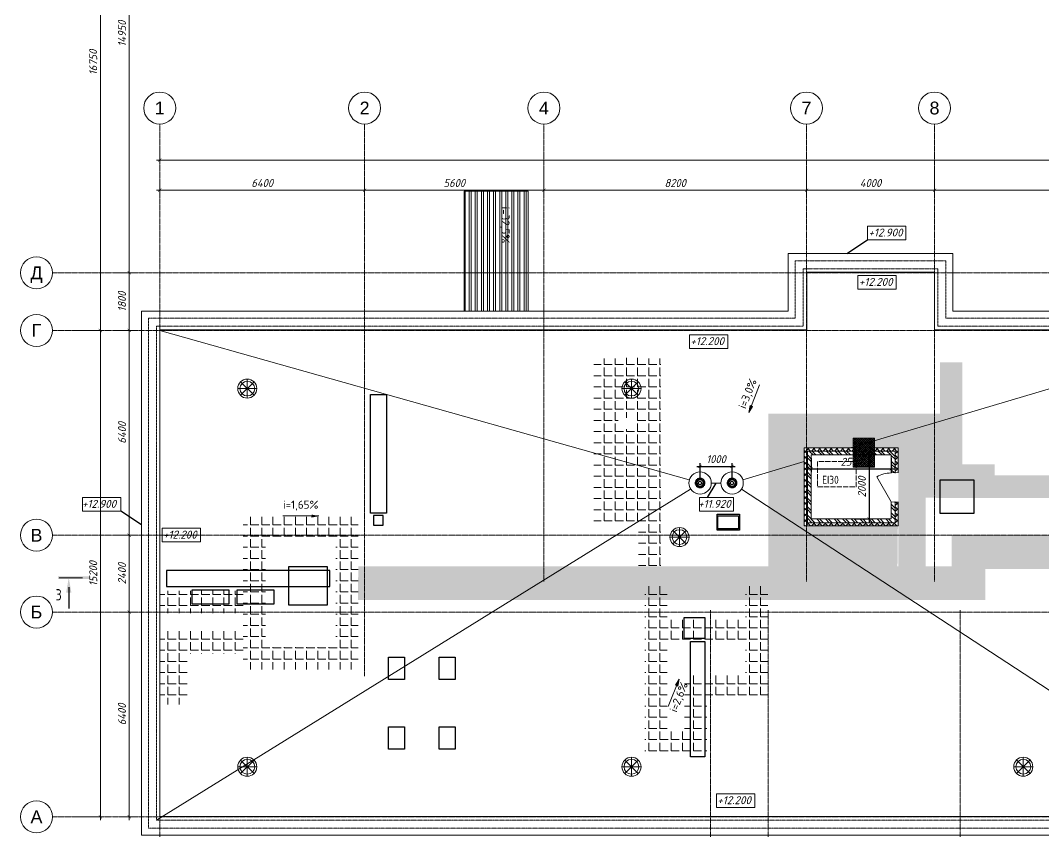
# Model space of a CAD drawing. Header units: millimetres. Extents: x 0 to 168960, y -92093 to 443706.
# Drawn here: x 1201 to 33156, y 393011 to 418358 of the extents above; entities that cross this region are included whole.
import ezdxf
from ezdxf.enums import TextEntityAlignment as Align

# ---------------------------------------------------------------- set-up
doc = ezdxf.new("R2010")
doc.units = ezdxf.units.MM
doc.set_wipeout_variables(frame=1)
for name, pattern in [('334', [5, 4, -1]), ('HIDDEN', [0.375, 0.25, -0.125]), ('осевая', [50.8, 31.75, -6.35, 6.35, -6.35])]:
    doc.linetypes.add(name, pattern=pattern)
for name, color, linetype, lineweight in [('000. САНТЕХНИКА', 7, 'Continuous', 0), ('АР_Козырьки', 7, 'Continuous', 0), ('АР_Кровля', 7, 'Continuous', 0), ('АР_Крыльцо', 250, 'Continuous', 9), ('АР_Оси', 251, 'Continuous', 0), ('АР_Отметки ПД', 7, 'Continuous', 0), ('АР_ПБ двери_окна', 1, 'Continuous', 9), ('АР_Перегородки кирпич', 250, 'Continuous', 0), ('АР_рабочий слой чистовой', 7, 'Continuous', 9), ('АР_Текст', 250, 'Continuous', 5), ('АР_Тонкие', 7, 'Continuous', 0), ('ОБОРУДОВАНИЕ', 250, 'Continuous', 9), ('Разрезы', 7, 'Continuous', 9)]:
    doc.layers.add(name, color=color, linetype=linetype, lineweight=lineweight)
doc.layers.add('АР_ОВ', color=7, linetype='Continuous', plot=False)
doc.styles.add('GOST Common_1', font='GOST_Common.ttf', dxfattribs={"width": 0.8, "height": 350})
doc.styles.add('ISOCPEUR', font='isocpeur.ttf', dxfattribs={"height": 175})
doc.styles.get("Standard").update_dxf_attribs({"font": 'arial.ttf'})
doc.styles.add('ГОСТ 2.304', font='isocpeur.ttf', dxfattribs={"width": 0.7})
doc.styles.add('Основной', font='isocpeui.ttf')
doc.styles.add('Текст_М100', font='GOST_Common Italic.ttf', dxfattribs={"height": 250})
doc.dimstyles.new('Размеры_М100', dxfattribs={"dimtxt": 250, "dimasz": 100, "dimexe": 100, "dimexo": 100, "dimgap": 100, "dimtad": 1, "dimrnd": 5, "dimtxsty": 'Текст_М100', "dimblk": 'ARCHTICK', "dimcen": 250, "dimdle": 100, "dimadec": 0, "dimazin": 2, "dimtfac": 1, "dimtmove": 1, "dimatfit": 3, "dimfxl": 1, "dimarcsym": 0})
pattern_1 = [(0, (-11791157.6, 1890172.75), (0, 349.25), [254, -95.25]), (90, (-11791157.6, 1890172.75), (-349.25, 2e-14), [254, -95.25])]
pattern_2 = [(0, (-11791157.6, 1890672.75), (0, 349.25), [254, -95.25]), (90, (-11791157.6, 1890672.75), (-349.25, 2e-14), [254, -95.25])]

# ---------------------------------------------------------------- blocks, each defined once
blk = doc.blocks.new('_ArchTick')
at = {"color": 8, "linetype": 'ByBlock', "const_width": 0.15}
blk.add_lwpolyline([(-0.5, -0.5), (0.5, 0.5)], dxfattribs=at)
blk = doc.blocks.new('*D721')
at = {"layer": 'Defpoints', "color": 0, "lineweight": 30, "ltscale": 100, "transparency": 16777216}
for p in [(2444, 277095), (3341, 277095), (2444, 261895)]:
    blk.add_point(p, dxfattribs=at)
at = {"layer": 'АР_Оси', "color": 0, "lineweight": -2, "ltscale": 100, "transparency": 16777216}
for p, q in [((2544, 277095), (3441, 277095)), ((3341, 261795), (3341, 277195)), ((2544, 261895), (3441, 261895))]:
    blk.add_line(p, q, dxfattribs=at)
at = {"layer": 'АР_Оси', "color": 0, "lineweight": -2, "ltscale": 100, "transparency": 16777216, "xscale": 100, "yscale": 100, "zscale": 100}
for p, rotation in [((3341, 277095), 90), ((3341, 261895), 270)]:
    blk.add_blockref('_ArchTick', p, dxfattribs=dict(at, rotation=rotation))
at = {"layer": 'АР_Оси', "color": 0, "ltscale": 100, "transparency": 16777216, "insert": (3116, 269495), "char_height": 250, "attachment_point": 5, "rotation": 90, "style": 'Текст_М100'}
blk.add_mtext('15200', dxfattribs=at)
blk = doc.blocks.new('*D722')
at = {"layer": 'Defpoints', "color": 0, "lineweight": 30, "ltscale": 100, "transparency": 16777216}
for p in [(3912, 268295), (4241, 268295), (3912, 261895)]:
    blk.add_point(p, dxfattribs=at)
at = {"layer": 'АР_Оси', "color": 0, "lineweight": -2, "ltscale": 100, "transparency": 16777216}
for p, q in [((4012, 268295), (4341, 268295)), ((4241, 261795), (4241, 268395)), ((4012, 261895), (4341, 261895))]:
    blk.add_line(p, q, dxfattribs=at)
at = {"layer": 'АР_Оси', "color": 0, "lineweight": -2, "ltscale": 100, "transparency": 16777216, "xscale": 100, "yscale": 100, "zscale": 100}
for p, rotation in [((4241, 268295), 90), ((4241, 261895), 270)]:
    blk.add_blockref('_ArchTick', p, dxfattribs=dict(at, rotation=rotation))
at = {"layer": 'АР_Оси', "color": 0, "ltscale": 100, "transparency": 16777216, "insert": (4016, 265095), "char_height": 250, "attachment_point": 5, "rotation": 90, "style": 'Текст_М100'}
blk.add_mtext('6400', dxfattribs=at)
blk = doc.blocks.new('*D723')
at = {"layer": 'Defpoints', "color": 0, "lineweight": 30, "ltscale": 100, "transparency": 16777216}
for p in [(3803, 270695), (4241, 270695), (3912, 268295)]:
    blk.add_point(p, dxfattribs=at)
at = {"layer": 'АР_Оси', "color": 0, "lineweight": -2, "ltscale": 100, "transparency": 16777216}
for p, q in [((3903, 270695), (4341, 270695)), ((4241, 268195), (4241, 270795)), ((4012, 268295), (4341, 268295))]:
    blk.add_line(p, q, dxfattribs=at)
at = {"layer": 'АР_Оси', "color": 0, "lineweight": -2, "ltscale": 100, "transparency": 16777216, "xscale": 100, "yscale": 100, "zscale": 100}
for p, rotation in [((4241, 270695), 90), ((4241, 268295), 270)]:
    blk.add_blockref('_ArchTick', p, dxfattribs=dict(at, rotation=rotation))
at = {"layer": 'АР_Оси', "color": 0, "ltscale": 100, "transparency": 16777216, "insert": (4016, 269495), "char_height": 250, "attachment_point": 5, "rotation": 90, "style": 'Текст_М100'}
blk.add_mtext('2400', dxfattribs=at)
blk = doc.blocks.new('*D724')
at = {"layer": 'Defpoints', "color": 0, "lineweight": 30, "ltscale": 100, "transparency": 16777216}
for p in [(3803, 277095), (4241, 277095), (3803, 270695)]:
    blk.add_point(p, dxfattribs=at)
at = {"layer": 'АР_Оси', "color": 0, "lineweight": -2, "ltscale": 100, "transparency": 16777216}
for p, q in [((3903, 277095), (4341, 277095)), ((4241, 270595), (4241, 277195)), ((3903, 270695), (4341, 270695))]:
    blk.add_line(p, q, dxfattribs=at)
at = {"layer": 'АР_Оси', "color": 0, "lineweight": -2, "ltscale": 100, "transparency": 16777216, "xscale": 100, "yscale": 100, "zscale": 100}
for p, rotation in [((4241, 277095), 90), ((4241, 270695), 270)]:
    blk.add_blockref('_ArchTick', p, dxfattribs=dict(at, rotation=rotation))
at = {"layer": 'АР_Оси', "color": 0, "ltscale": 100, "transparency": 16777216, "insert": (4016, 273895), "char_height": 250, "attachment_point": 5, "rotation": 90, "style": 'Текст_М100'}
blk.add_mtext('6400', dxfattribs=at)
blk = doc.blocks.new('*D725')
at = {"layer": 'Defpoints', "color": 0, "lineweight": 30, "ltscale": 100, "transparency": 16777216}
for p in [(3803, 278895), (4241, 278895), (3803, 277095)]:
    blk.add_point(p, dxfattribs=at)
at = {"layer": 'АР_Оси', "color": 0, "lineweight": -2, "ltscale": 100, "transparency": 16777216}
for p, q in [((4241, 276995), (4241, 278995)), ((3903, 278895), (4341, 278895)), ((3903, 277095), (4341, 277095))]:
    blk.add_line(p, q, dxfattribs=at)
at = {"layer": 'АР_Оси', "color": 0, "lineweight": -2, "ltscale": 100, "transparency": 16777216, "xscale": 100, "yscale": 100, "zscale": 100}
for p, rotation in [((4241, 278895), 90), ((4241, 277095), 270)]:
    blk.add_blockref('_ArchTick', p, dxfattribs=dict(at, rotation=rotation))
at = {"layer": 'АР_Оси', "color": 0, "ltscale": 100, "transparency": 16777216, "insert": (4016, 277995), "char_height": 250, "attachment_point": 5, "rotation": 90, "style": 'Текст_М100'}
blk.add_mtext('1800', dxfattribs=at)
blk = doc.blocks.new('*D729')
at = {"layer": 'Defpoints', "color": 0, "lineweight": 30, "ltscale": 100, "transparency": 16777216}
for p in [(2444, 293845), (3341, 293845), (2444, 277095)]:
    blk.add_point(p, dxfattribs=at)
at = {"layer": 'АР_Оси', "color": 0, "lineweight": -2, "ltscale": 100, "transparency": 16777216}
for p, q in [((2544, 293845), (3441, 293845)), ((3341, 276995), (3341, 293945)), ((2544, 277095), (3441, 277095))]:
    blk.add_line(p, q, dxfattribs=at)
at = {"layer": 'АР_Оси', "color": 0, "lineweight": -2, "ltscale": 100, "transparency": 16777216, "xscale": 100, "yscale": 100, "zscale": 100}
for p, rotation in [((3341, 293845), 90), ((3341, 277095), 270)]:
    blk.add_blockref('_ArchTick', p, dxfattribs=dict(at, rotation=rotation))
at = {"layer": 'АР_Оси', "color": 0, "ltscale": 100, "transparency": 16777216, "insert": (3115, 285470), "char_height": 250, "attachment_point": 5, "rotation": 90, "style": 'Текст_М100'}
blk.add_mtext('16750', dxfattribs=at)
blk = doc.blocks.new('*D731')
at = {"layer": 'Defpoints', "color": 0, "lineweight": 30, "ltscale": 100, "transparency": 16777216}
for p in [(3722, 293845), (3803, 278895), (4241, 278895)]:
    blk.add_point(p, dxfattribs=at)
at = {"layer": 'АР_Оси', "color": 0, "lineweight": -2, "ltscale": 100, "transparency": 16777216}
for p, q in [((3822, 293845), (4341, 293845)), ((4241, 293945), (4241, 278795)), ((3903, 278895), (4341, 278895))]:
    blk.add_line(p, q, dxfattribs=at)
at = {"layer": 'АР_Оси', "color": 0, "lineweight": -2, "ltscale": 100, "transparency": 16777216, "xscale": 100, "yscale": 100, "zscale": 100}
for p, rotation in [((4241, 293845), 90), ((4241, 278895), 270)]:
    blk.add_blockref('_ArchTick', p, dxfattribs=dict(at, rotation=rotation))
at = {"layer": 'АР_Оси', "color": 0, "ltscale": 100, "transparency": 16777216, "insert": (4016, 286370), "char_height": 250, "attachment_point": 5, "rotation": 90, "style": 'Текст_М100'}
blk.add_mtext('14950', dxfattribs=at)
blk = doc.blocks.new('*D742')
at = {"layer": 'Defpoints', "color": 0, "lineweight": 30, "ltscale": 100, "transparency": 16777216}
for p in [(5194, 282900), (73194, 282900), (73194, 282417)]:
    blk.add_point(p, dxfattribs=at)
at = {"layer": 'АР_Оси', "color": 0, "lineweight": -2, "ltscale": 100, "transparency": 16777216}
for p, q in [((5194, 282800), (5194, 282317)), ((73194, 282800), (73194, 282317)), ((5094, 282417), (73294, 282417))]:
    blk.add_line(p, q, dxfattribs=at)
at = {"layer": 'АР_Оси', "color": 0, "lineweight": -2, "ltscale": 100, "transparency": 16777216, "xscale": 100, "yscale": 100, "zscale": 100, "rotation": 180}
blk.add_blockref('_ArchTick', (5194, 282417), dxfattribs=at)
at = {"layer": 'АР_Оси', "color": 0, "lineweight": -2, "ltscale": 100, "transparency": 16777216, "xscale": 100, "yscale": 100, "zscale": 100}
blk.add_blockref('_ArchTick', (73194, 282417), dxfattribs=at)
at = {"layer": 'АР_Оси', "color": 0, "ltscale": 100, "transparency": 16777216, "insert": (39194, 282642), "char_height": 250, "attachment_point": 5, "style": 'Текст_М100'}
blk.add_mtext('68000', dxfattribs=at)
blk = doc.blocks.new('*D743')
at = {"layer": 'Defpoints', "color": 0, "lineweight": 30, "ltscale": 100, "transparency": 16777216}
for p in [(5194, 281907), (11594, 281907), (11594, 281477)]:
    blk.add_point(p, dxfattribs=at)
at = {"layer": 'АР_Оси', "color": 0, "lineweight": -2, "ltscale": 100, "transparency": 16777216}
for p, q in [((5194, 281807), (5194, 281377)), ((11594, 281807), (11594, 281377)), ((5094, 281477), (11694, 281477))]:
    blk.add_line(p, q, dxfattribs=at)
at = {"layer": 'АР_Оси', "color": 0, "lineweight": -2, "ltscale": 100, "transparency": 16777216, "xscale": 100, "yscale": 100, "zscale": 100, "rotation": 180}
blk.add_blockref('_ArchTick', (5194, 281477), dxfattribs=at)
at = {"layer": 'АР_Оси', "color": 0, "lineweight": -2, "ltscale": 100, "transparency": 16777216, "xscale": 100, "yscale": 100, "zscale": 100}
blk.add_blockref('_ArchTick', (11594, 281477), dxfattribs=at)
at = {"layer": 'АР_Оси', "color": 0, "ltscale": 100, "transparency": 16777216, "insert": (8394, 281702), "char_height": 250, "attachment_point": 5, "style": 'Текст_М100'}
blk.add_mtext('6400', dxfattribs=at)
blk = doc.blocks.new('*D744')
at = {"layer": 'Defpoints', "color": 0, "lineweight": 30, "ltscale": 100, "transparency": 16777216}
for p in [(17194, 282285), (11594, 281907), (17194, 281477)]:
    blk.add_point(p, dxfattribs=at)
at = {"layer": 'АР_Оси', "color": 0, "lineweight": -2, "ltscale": 100, "transparency": 16777216}
for p, q in [((17194, 282185), (17194, 281377)), ((11594, 281807), (11594, 281377)), ((11494, 281477), (17294, 281477))]:
    blk.add_line(p, q, dxfattribs=at)
at = {"layer": 'АР_Оси', "color": 0, "lineweight": -2, "ltscale": 100, "transparency": 16777216, "xscale": 100, "yscale": 100, "zscale": 100, "rotation": 180}
blk.add_blockref('_ArchTick', (11594, 281477), dxfattribs=at)
at = {"layer": 'АР_Оси', "color": 0, "lineweight": -2, "ltscale": 100, "transparency": 16777216, "xscale": 100, "yscale": 100, "zscale": 100}
blk.add_blockref('_ArchTick', (17194, 281477), dxfattribs=at)
at = {"layer": 'АР_Оси', "color": 0, "ltscale": 100, "transparency": 16777216, "insert": (14394, 281702), "char_height": 250, "attachment_point": 5, "style": 'Текст_М100'}
blk.add_mtext('5600', dxfattribs=at)
blk = doc.blocks.new('*D745')
at = {"layer": 'Defpoints', "color": 0, "lineweight": 30, "ltscale": 100, "transparency": 16777216}
for p in [(17194, 282285), (25394, 282285), (25394, 281477)]:
    blk.add_point(p, dxfattribs=at)
at = {"layer": 'АР_Оси', "color": 0, "lineweight": -2, "ltscale": 100, "transparency": 16777216}
for p, q in [((17194, 282185), (17194, 281377)), ((25394, 282185), (25394, 281377)), ((17094, 281477), (25494, 281477))]:
    blk.add_line(p, q, dxfattribs=at)
at = {"layer": 'АР_Оси', "color": 0, "lineweight": -2, "ltscale": 100, "transparency": 16777216, "xscale": 100, "yscale": 100, "zscale": 100, "rotation": 180}
blk.add_blockref('_ArchTick', (17194, 281477), dxfattribs=at)
at = {"layer": 'АР_Оси', "color": 0, "lineweight": -2, "ltscale": 100, "transparency": 16777216, "xscale": 100, "yscale": 100, "zscale": 100}
blk.add_blockref('_ArchTick', (25394, 281477), dxfattribs=at)
at = {"layer": 'АР_Оси', "color": 0, "ltscale": 100, "transparency": 16777216, "insert": (21294, 281702), "char_height": 250, "attachment_point": 5, "style": 'Текст_М100'}
blk.add_mtext('8200', dxfattribs=at)
blk = doc.blocks.new('*D746')
at = {"layer": 'Defpoints', "color": 0, "lineweight": 30, "ltscale": 100, "transparency": 16777216}
for p in [(25394, 282285), (29394, 282285), (29394, 281477)]:
    blk.add_point(p, dxfattribs=at)
at = {"layer": 'АР_Оси', "color": 0, "lineweight": -2, "ltscale": 100, "transparency": 16777216}
for p, q in [((25394, 282185), (25394, 281377)), ((29394, 282185), (29394, 281377)), ((25294, 281477), (29494, 281477))]:
    blk.add_line(p, q, dxfattribs=at)
at = {"layer": 'АР_Оси', "color": 0, "lineweight": -2, "ltscale": 100, "transparency": 16777216, "xscale": 100, "yscale": 100, "zscale": 100, "rotation": 180}
blk.add_blockref('_ArchTick', (25394, 281477), dxfattribs=at)
at = {"layer": 'АР_Оси', "color": 0, "lineweight": -2, "ltscale": 100, "transparency": 16777216, "xscale": 100, "yscale": 100, "zscale": 100}
blk.add_blockref('_ArchTick', (29394, 281477), dxfattribs=at)
at = {"layer": 'АР_Оси', "color": 0, "ltscale": 100, "transparency": 16777216, "insert": (27394, 281702), "char_height": 250, "attachment_point": 5, "style": 'Текст_М100'}
blk.add_mtext('4000', dxfattribs=at)
blk = doc.blocks.new('*D747')
at = {"layer": 'Defpoints', "color": 0, "lineweight": 30, "ltscale": 100, "transparency": 16777216}
for p in [(29394, 282285), (39194, 282096), (39194, 281477)]:
    blk.add_point(p, dxfattribs=at)
at = {"layer": 'АР_Оси', "color": 0, "lineweight": -2, "ltscale": 100, "transparency": 16777216}
for p, q in [((29394, 282185), (29394, 281377)), ((39194, 281996), (39194, 281377)), ((29294, 281477), (39294, 281477))]:
    blk.add_line(p, q, dxfattribs=at)
at = {"layer": 'АР_Оси', "color": 0, "lineweight": -2, "ltscale": 100, "transparency": 16777216, "xscale": 100, "yscale": 100, "zscale": 100, "rotation": 180}
blk.add_blockref('_ArchTick', (29394, 281477), dxfattribs=at)
at = {"layer": 'АР_Оси', "color": 0, "lineweight": -2, "ltscale": 100, "transparency": 16777216, "xscale": 100, "yscale": 100, "zscale": 100}
blk.add_blockref('_ArchTick', (39194, 281477), dxfattribs=at)
at = {"layer": 'АР_Оси', "color": 0, "ltscale": 100, "transparency": 16777216, "insert": (34294, 281702), "char_height": 250, "attachment_point": 5, "style": 'Текст_М100'}
blk.add_mtext('9800', dxfattribs=at)
blk = doc.blocks.new('M_Сток крыши - Сетчатый фильтр 380 мм - Слив 200 мм 2-3193379-Кровля')
at = {"layer": 'ОБОРУДОВАНИЕ', "flags": 128}
for points in [[(-152, 9), (-132, 9), (-112, 9)], [(-108, 31), (-127, 37), (-146, 44)], [(-142, 56), (-123, 49), (-104, 43)], [(-93, 63), (-109, 74), (-126, 86)], [(-118, 96), (-102, 85), (-86, 73)], [(-70, 88), (-82, 104), (-93, 120)], [(-83, 128), (-71, 112), (-59, 95)], [(-40, 105), (-46, 124), (-52, 143)], [(-40, 147), (-34, 128), (-28, 109)], [(-6, 112), (-6, 132), (-6, 152)], [(6, 152), (6, 132), (6, 112)], [(28, 109), (34, 128), (40, 147)], [(52, 143), (46, 124), (40, 105)], [(59, 95), (71, 112), (83, 128)], [(93, 120), (82, 104), (70, 88)], [(86, 73), (102, 85), (118, 96)], [(126, 86), (109, 74), (93, 63)], [(104, 43), (123, 49), (142, 56)], [(146, 44), (127, 37), (108, 31)], [(112, 9), (132, 9), (152, 9)], [(-112, -4), (-132, -4), (-152, -4)], [(-147, -38), (-128, -32), (-109, -26)], [(-106, -38), (-125, -44), (-144, -51)], [(-128, -82), (-112, -71), (-96, -59)], [(-88, -69), (-105, -81), (-121, -93)], [(-96, -118), (-84, -102), (-72, -86)], [(-62, -94), (-74, -110), (-86, -126)], [(-54, -143), (-48, -124), (-42, -104)], [(-29, -108), (-36, -128), (-42, -147)], [(-6, -152), (-6, -132), (-6, -112)], [(6, -112), (6, -132), (6, -152)], [(42, -147), (36, -128), (29, -108)], [(42, -104), (48, -124), (54, -143)], [(86, -126), (74, -110), (62, -94)], [(72, -86), (84, -102), (96, -118)], [(121, -93), (105, -81), (88, -69)], [(96, -59), (112, -71), (128, -82)], [(144, -51), (125, -44), (106, -38)], [(109, -26), (128, -32), (147, -38)], [(152, -4), (132, -4), (112, -4)]]:
    blk.add_lwpolyline(points, dxfattribs=at)
at = {"layer": 'ОБОРУДОВАНИЕ'}
for radius, start, end in [(350, 360, 180), (152, 163.3962, 176.5684), (152, 145.5443, 158.6195), (152, 127.775, 140.7677), (112, 175.3454, 180), (112, 157.4148, 163.893), (102, 360, 180), (112, 139.6161, 146.0938), (152, 110.0657, 122.9987), (112, 121.9295, 128.4067), (152, 92.388, 105.2896), (112, 104.3243, 110.801), (112, 86.7618, 93.2382), (152, 74.7104, 87.612), (112, 69.199, 75.6757), (152, 57.0013, 69.9343), (112, 51.5933, 58.0705), (112, 33.9062, 40.3839), (152, 39.2323, 52.225), (112, 16.107, 22.5852), (112, 360, 4.6546), (152, 21.3805, 34.4557), (152, 3.4316, 16.6038), (350, 180, 360), (152, 181.3452, 194.6195), (152, 199.3962, 212.7677), (152, 217.5443, 230.9987), (112, 180, 181.8238), (112, 193.4148, 199.893), (102, 180, 360), (112, 211.6161, 218.0938), (152, 235.775, 249.2896), (112, 229.9295, 236.4067), (112, 248.3243, 254.801), (152, 254.0657, 267.612), (112, 266.7618, 273.2382), (152, 272.388, 285.9343), (112, 285.199, 291.6757), (152, 290.7104, 304.225), (112, 303.5933, 310.0705), (112, 321.9062, 328.3839), (152, 309.0013, 322.4557), (112, 340.107, 346.5852), (112, 358.1762, 360), (152, 327.2323, 340.6038), (152, 345.3805, 358.6548)]:
    blk.add_arc((0, 0), radius, start, end, dxfattribs=at)
blk = doc.blocks.new('A$C31f0e354')
at = {"layer": 'АР_Тонкие'}
for points in [[(510, 510), (87, 87)], [(510, 87), (87, 510)], [(298, 0), (298, 597)], [(597, 298), (0, 298)]]:
    blk.add_lwpolyline(points, dxfattribs=at)
for radius in [298, 231]:
    blk.add_circle((298, 298), radius, dxfattribs=at)
blk = doc.blocks.new('*D757')
at = {"layer": 'Defpoints', "color": 0, "transparency": 16777216}
for p in [(23428, 404423), (22428, 403903), (23428, 403903)]:
    blk.add_point(p, dxfattribs=at)
at = {"layer": 'АР_Крыльцо', "color": 0, "lineweight": -2, "transparency": 16777216}
for p, q in [((22328, 404423), (23528, 404423)), ((22428, 404003), (22428, 404523)), ((23428, 404003), (23428, 404523))]:
    blk.add_line(p, q, dxfattribs=at)
at = {"layer": 'АР_Крыльцо', "color": 0, "lineweight": -2, "transparency": 16777216, "xscale": 100, "yscale": 100, "zscale": 100, "rotation": 180}
blk.add_blockref('_ArchTick', (22428, 404423), dxfattribs=at)
at = {"layer": 'АР_Крыльцо', "color": 0, "lineweight": -2, "transparency": 16777216, "xscale": 100, "yscale": 100, "zscale": 100}
blk.add_blockref('_ArchTick', (23428, 404423), dxfattribs=at)
at = {"layer": 'АР_Крыльцо', "color": 0, "transparency": 16777216, "insert": (22928, 404648), "char_height": 250, "attachment_point": 5, "style": 'Текст_М100'}
blk.add_mtext('1000', dxfattribs=at)
blk = doc.blocks.new('*D760')
at = {"layer": 'Defpoints', "color": 0, "transparency": 16777216}
for p in [(25899, 404780), (28399, 404780), (25899, 404341)]:
    blk.add_point(p, dxfattribs=at)
at = {"layer": 'АР_Кровля', "color": 0, "lineweight": -2, "transparency": 16777216}
for p, q in [((25899, 404680), (25899, 404241)), ((28399, 404680), (28399, 404241)), ((28499, 404341), (25799, 404341))]:
    blk.add_line(p, q, dxfattribs=at)
at = {"layer": 'АР_Кровля', "color": 0, "lineweight": -2, "transparency": 16777216, "xscale": 100, "yscale": 100, "zscale": 100, "rotation": 180}
blk.add_blockref('_ArchTick', (25899, 404341), dxfattribs=at)
at = {"layer": 'АР_Кровля', "color": 0, "lineweight": -2, "transparency": 16777216, "xscale": 100, "yscale": 100, "zscale": 100}
blk.add_blockref('_ArchTick', (28399, 404341), dxfattribs=at)
at = {"layer": 'АР_Кровля', "color": 0, "transparency": 16777216, "insert": (27149, 404566), "char_height": 250, "attachment_point": 5, "style": 'Текст_М100'}
blk.add_mtext('2500', dxfattribs=at)
blk = doc.blocks.new('*D761')
at = {"layer": 'Defpoints', "color": 0, "transparency": 16777216}
for p in [(27168, 404780, 0), (27189, 402780), (27707, 402780)]:
    blk.add_point(p, dxfattribs=at)
at = {"layer": 'АР_Кровля', "color": 0, "lineweight": -2, "transparency": 16777216}
for p, q in [((27707, 404880), (27707, 402680)), ((27268, 404780), (27807, 404780)), ((27289, 402780), (27807, 402780))]:
    blk.add_line(p, q, dxfattribs=at)
at = {"layer": 'АР_Кровля', "color": 0, "lineweight": -2, "transparency": 16777216, "xscale": 100, "yscale": 100, "zscale": 100}
for p, rotation in [((27707, 404780), 90), ((27707, 402780), 270)]:
    blk.add_blockref('_ArchTick', p, dxfattribs=dict(at, rotation=rotation))
at = {"layer": 'АР_Кровля', "color": 0, "transparency": 16777216, "insert": (27482, 403780), "char_height": 250, "attachment_point": 5, "rotation": 90, "style": 'Текст_М100'}
blk.add_mtext('2000', dxfattribs=at)
blk = doc.blocks.new('*U694')
at = {"layer": '000. САНТЕХНИКА', "linetype": 'ByBlock'}
for p, q in [((0, 0), (0, -220)), ((900, 0), (900, -220))]:
    blk.add_line(p, q, dxfattribs=at)
at = {"color": 7, "linetype": 'ByBlock', "true_color": 0xffffff}
blk.add_wipeout([(900, -225), (0, -225), (0, 5), (900, 5)], dxfattribs=at).dxf.layer = '000. САНТЕХНИКА'
at = {"layer": '000. САНТЕХНИКА', "color": 7, "lineweight": 9}
blk.add_lwpolyline([(0, 0), (779, 450, -0.129915), (900, 6, -1.462159)], format="xyb", dxfattribs=at)
blk = doc.blocks.new('Разрез - Имя вида спереди_3_5 мм-3004425-План подвала и техподполья__')
at = {"layer": 'Разрезы'}
for points in [[(9.8, 0.4), (9.8, -0.39), (-0.33, -0.39), (-0.33, 0.4)], [(2.18, -4.67), (3, 0), (3.82, -4.67)]]:
    blk.add_hatch(color=256, dxfattribs=at).paths.add_polyline_path(points)
at = {"layer": 'Разрезы', "lineweight": 30}
blk.add_line((3, -3), (3, -9.66), dxfattribs=at)
blk = doc.blocks.new('34535')
at = {"lineweight": 20}
blk.add_line((89360, -54088), (90087, -54088), dxfattribs=at)
at = {"lineweight": 50, "xscale": 99.99999999999993, "yscale": 99.99999999999993, "zscale": 99.99999999999993}
blk.add_blockref('Разрез - Имя вида спереди_3_5 мм-3004425-План подвала и техподполья__', (89360, -54088), dxfattribs=at)
at = {"insert": (89251, -54445), "char_height": 350, "width": 237.3, "attachment_point": 1, "style": 'GOST Common_1'}
blk.add_mtext('\\fGOST Common|b0|i0|c204|p34|;\\W.8;3', dxfattribs=at)
blk = doc.blocks.new('оси')
at = {"layer": 'АР_Оси', "linetype": 'осевая', "ltscale": 0.3}
for p, q in [((5193.707, 248823.962), (5193.707, 283545.155)), ((11593.707, 266295.155), (11593.707, 283545.155)), ((17193.707, 269245.155), (17193.707, 283545.155)), ((25393.707, 269245.155), (25393.707, 283545.155)), ((29393.707, 269245.155), (29393.707, 283545.155)), ((1843.707, 278895.155), (74501.816, 278895.155)), ((1843.707, 277095.155), (74501.816, 277095.155)), ((1843.707, 270695.155), (74501.816, 270695.155)), ((1843.707, 268295.155), (74501.816, 268295.155)), ((22393.707, 248823.962), (22393.707, 268352.293)), ((24193.707, 248823.962), (24193.707, 268352.293)), ((30193.707, 248823.962), (30193.707, 268352.293)), ((1843.707, 261895.155), (74501.816, 261895.155))]:
    blk.add_line(p, q, dxfattribs=at)
at = {"layer": 'АР_Оси', "ltscale": 100}
for centre in [(5193.707, 284045.155), (11593.707, 284045.155), (17193.707, 284045.155), (25393.707, 284045.155), (29393.707, 284045.155), (1343.707, 278895.155), (1343.707, 277095.155), (1343.707, 270695.155), (1343.707, 268295.155), (1343.707, 261895.155)]:
    blk.add_circle(centre, 500, dxfattribs=at)
for s, p in [('1', (5193.707, 284045.155)), ('2', (11593.707, 284045.155)), ('4', (17193.707, 284045.155)), ('7', (25393.707, 284045.155)), ('8', (29393.707, 284045.155)), ('Д', (1343.707, 278895.155)), ('Г', (1343.707, 277095.155)), ('В', (1343.707, 270695.155)), ('Б', (1343.707, 268295.155)), ('А', (1343.707, 261895.155))]:
    blk.add_text(s, height=400, dxfattribs=at).set_placement(p, align=Align.MIDDLE_CENTER)
for base, p1, p2, picture, middle in [((3341.374, 293845.155), (2443.707, 277095.155), (2443.707, 293845.155), '*D729', (3114.765, 285470.155)), ((4241.379, 278895.155), (3721.672, 293845.155), (3803.333, 278895.155), '*D731', (4016.379, 286370.155)), ((4241.379, 278895.155), (3803.333, 277095.155), (3803.333, 278895.155), '*D725', (4016.379, 277995.155)), ((3341.374, 277095.155), (2443.707, 261895.155), (2443.707, 277095.155), '*D721', (3116.374, 269495.155)), ((4241.379, 277095.155), (3803.333, 270695.155), (3803.333, 277095.155), '*D724', (4016.379, 273895.155)), ((4241.379, 270695.155), (3912.029, 268295.155), (3803.333, 270695.155), '*D723', (4016.379, 269495.155)), ((4241.379, 268295.155), (3912.029, 261895.155), (3912.029, 268295.155), '*D722', (4016.379, 265095.155))]:
    dim = blk.add_linear_dim(base=base, p1=p1, p2=p2, angle=90, dimstyle='Размеры_М100', dxfattribs=at)
    dim.commit()
    dim.dimension.update_dxf_attribs({"geometry": picture, "text_midpoint": middle})
for base, p1, p2, picture, middle in [((73193.707, 282417.001), (5193.707, 282900.292), (73193.707, 282900.292), '*D742', (39193.707, 282642.001)), ((17193.707, 281477.432), (11593.707, 281907.288), (17193.707, 282284.866), '*D744', (14393.707, 281702.432)), ((25393.707, 281477.432), (17193.707, 282284.866), (25393.707, 282284.866), '*D745', (21293.707, 281702.432)), ((29393.707, 281477.432), (25393.707, 282284.866), (29393.707, 282284.866), '*D746', (27393.707, 281702.432)), ((39193.707, 281477.432), (29393.707, 282284.866), (39193.707, 282096.499), '*D747', (34293.707, 281702.432)), ((11593.707, 281477.432), (5193.707, 281907.288), (11593.707, 281907.288), '*D743', (8393.707, 281702.432))]:
    dim = blk.add_linear_dim(base=base, p1=p1, p2=p2, dimstyle='Размеры_М100', dxfattribs=at)
    dim.commit()
    dim.dimension.update_dxf_attribs({"geometry": picture, "text_midpoint": middle})

msp = doc.modelspace()

# ---------------------------------------------------------------- hatches: boundary and pattern name
at = {"layer": 'АР_Козырьки'}
h = msp.add_hatch(dxfattribs=at)
h.set_pattern_fill('ANSI32', color=256, scale=20, angle=45)
h.set_pattern_definition([(90, (357.17, 131576), (-190.5, 0), []), (90, (420.67, 131639.5), (-190.5, 0), [])])
h.paths.add_polyline_path([(17063.449, 413021.154), (15063.449, 413021.154), (15063.449, 410471.154), (17063.449, 410471.154)])
h.paths.add_polyline_path([(17063.449, 410471.154), (15063.449, 410471.154), (15063.449, 409269.522), (17063.449, 409269.522)])
at = {"layer": 'АР_Кровля'}
h = msp.add_hatch(dxfattribs=at)
h.set_pattern_fill('ANGLE', color=256, scale=50)
h.set_pattern_definition(pattern_1)
h.paths.add_polyline_path([(21200.859, 407793.488), (19110.859, 407793.488), (19110.859, 402687.025), (21200.859, 402687.025)])
h.paths.add_polyline_path([(20380.859, 403507.025), (19930.859, 403507.025), (19930.859, 403518.018), (20380.859, 403518.018)], flags=16)
h.paths.add_polyline_path([(19869.098, 405581.738), (20449.098, 405581.738), (20449.098, 405941.738), (19869.098, 405941.738)], flags=16)
h = msp.add_hatch(dxfattribs=at)
h.set_pattern_fill('ANGLE', color=256, scale=50)
h.set_pattern_definition(pattern_1)
h.paths.add_polyline_path([(20500.859, 403387.025), (19810.859, 403387.025), (19810.859, 407813.488), (20500.859, 407813.488)])
h.paths.add_polyline_path([(20380.859, 403507.025), (19930.859, 403507.025), (19930.859, 403518.018), (20380.859, 403518.018)], flags=16)
h.paths.add_polyline_path([(19869.098, 405581.738), (20449.098, 405581.738), (20449.098, 405941.738), (19869.098, 405941.738)], flags=16)
h = msp.add_hatch(dxfattribs=at)
h.set_pattern_fill('ANGLE', color=256, scale=50)
h.set_pattern_definition(pattern_1)
h.paths.add_polyline_path([(50488.449, 401752.505), (48707.668, 401752.505), (35666.104, 401752.505), (35666.104, 402266.015), (35666.104, 404139.469), (31634.658, 404139.469), (31634.658, 404486.3), (30618.647, 404486.3), (30618.647, 407671.063), (29918.647, 407671.063), (29918.647, 406066.284), (24558.892, 406066.284), (24559.952, 401297.917), (28594.157, 401297.906), (28606.259, 402560.067), (25691.524, 402560.067), (25665.64, 405000.067), (28612.001, 405000.067), (28625.782, 401297.906), (29472.067, 401301.352), (29473.495, 403440.106), (30934.658, 403439.469), (31496.104, 403439.469), (34966.104, 403439.469), (34966.104, 402266.015), (30292.002, 402266.015), (30292.002, 401299.629), (29278.806, 401299.629), (28228.806, 401299.629), (11749.108, 401299.629), (11748.797, 400249.629), (31342.002, 400249.629), (31342.002, 401216.015), (34616.104, 401216.015), (34616.104, 400702.505), (48707.668, 400702.505), (48707.668, 400049.629), (66400.973, 400049.629), (66400.973, 401099.629), (53482.659, 401099.629), (53482.659, 401585.143), (51042.659, 401585.143), (51042.659, 401099.629), (50488.449, 401099.629)])
at = {"layer": 'АР_Кровля', "lineweight": 0, "transparency": 33554559}
h = msp.add_hatch(dxfattribs=at)
h.set_pattern_fill('ANSI37', color=8, scale=15)
h.set_pattern_definition([(45, (-3995597.57, 829435.436), (-33.67596045, 33.67596045), []), (135, (-3995597.57, 829435.436), (-33.67596045, -33.67596045), [])])
h.paths.add_polyline_path([(27208.388, 405302.74), (27878.388, 405302.74), (27878.388, 404402.74), (27208.388, 404402.74)])
at = {"layer": 'АР_Кровля'}
h = msp.add_hatch(dxfattribs=at)
h.set_pattern_fill('ANGLE', color=256, scale=50)
h.set_pattern_definition([(0, (357.17, 131576), (0, 349.25), [254, -95.25]), (90, (357.17, 131576), (-349.25, 2e-14), [254, -95.25])])
h.paths.add_polyline_path([(11749.576, 402879.475), (8157.576, 402879.475), (8156.152, 398076.987), (11748.152, 398076.987)])
edge = h.paths.add_edge_path(flags=16)
edge.add_arc((10913.511, 399178.989), 140.161, 0, 15.6232783, ccw=False)
edge.add_arc((10913.511, 399178.989), 140.161, -15.6569571, 0, ccw=False)
edge.add_line((11048.471, 399141.162), (11048.364, 398776.987))
edge.add_line((11048.364, 398776.987), (8856.364, 398776.987))
edge.add_line((8856.364, 398776.987), (8857.364, 402179.475))
edge.add_line((8857.364, 402179.475), (11049.364, 402179.475))
edge.add_line((11049.364, 402179.475), (11048.494, 399216.736))
h.paths.add_polyline_path([(10988.511, 399253.989), (10988.511, 399103.989), (10838.511, 399103.989), (10838.511, 399253.989)], flags=0)
h = msp.add_hatch(dxfattribs=at)
h.set_pattern_fill('ANGLE', color=256, scale=50)
h.set_pattern_definition(pattern_1)
h.paths.add_polyline_path([(21200.859, 402687.025), (20500.859, 402687.025), (20500.859, 401299.629), (21200.859, 401299.629)])
h = msp.add_hatch(dxfattribs=at)
h.set_pattern_fill('ANGLE', color=256, scale=50)
h.set_pattern_definition(pattern_2)
h.paths.add_polyline_path([(22644.14, 397275.128), (24545.804, 397275.128), (24545.804, 400749.629), (23845.804, 400749.629), (23845.804, 399635.128), (21400.859, 399635.128), (21400.859, 400749.629), (20700.859, 400749.629), (20700.859, 395445.092), (22644.14, 395445.092)])
h.paths.add_polyline_path([(21400.859, 396145.092), (21400.859, 398935.128), (23845.804, 398935.128), (23845.804, 397975.128), (21944.14, 397975.128), (21944.14, 396145.092)], flags=16)
h = msp.add_hatch(dxfattribs=at)
h.set_pattern_fill('ANGLE', color=256, scale=50)
h.set_pattern_definition(pattern_2)
h.paths.add_polyline_path([(8156.732, 400530.437), (5558.449, 400531.374), (5558.449, 399831.398), (8156.524, 399831.398)])
h = msp.add_hatch(dxfattribs=at)
h.set_pattern_fill('ANGLE', color=256, scale=50)
h.set_pattern_definition(pattern_2)
h.paths.add_polyline_path([(8156.36, 399276.987), (5550.878, 399276.987), (5550.878, 396976.987), (6444.263, 396976.987), (6444.263, 398576.987), (8156.152, 398576.987)])
at = {"layer": 'АР_рабочий слой чистовой', "true_color": 0x000000}
h = msp.add_hatch(color=18, dxfattribs=at)
h.dxf.hatch_style = 1
h.paths.add_polyline_path([(23949.479, 406110.697), (23993.042, 406327.43), (24029.839, 406312.799)])
h.paths.add_polyline_path([(24029.839, 406312.799), (24066.635, 406298.168), (23949.479, 406110.697)])
h = msp.add_hatch(color=18, dxfattribs=at)
h.dxf.hatch_style = 1
h.paths.add_polyline_path([(10515.617, 402876.016), (10298.124, 402915.615), (10298.124, 402876.016)])
h.paths.add_polyline_path([(10298.124, 402876.016), (10298.124, 402836.418), (10515.617, 402876.016)])
h = msp.add_hatch(color=18, dxfattribs=at)
h.dxf.hatch_style = 1
h.paths.add_polyline_path([(10515.617, 402876.016), (10298.124, 402915.615), (10298.124, 402876.016)])
h.paths.add_polyline_path([(10298.124, 402876.016), (10298.124, 402836.418), (10515.617, 402876.016)])
h = msp.add_hatch(color=18, dxfattribs=at)
h.dxf.hatch_style = 1
h.paths.add_polyline_path([(21775.427, 397775.48), (21731.864, 397558.747), (21695.067, 397573.378)])
h.paths.add_polyline_path([(21695.067, 397573.378), (21658.271, 397588.009), (21775.427, 397775.48)])

# ---------------------------------------------------------------- linework, layer by layer
for centre in [(22427.992, 403903.13), (23427.992, 403903.13)]:
    msp.add_circle(centre, 55)
at = {"layer": 'АР_Козырьки', "color": 18, "true_color": 0x000000}
msp.add_lwpolyline([(15063.449, 409269.522), (15063.449, 413021.154), (17063.449, 413021.154), (17063.449, 409269.522)], dxfattribs=at)
at = {"layer": 'АР_Кровля'}
for points in [[(4978.449, 409269.522), (25180.924, 409269.522), (25180.924, 411071.011), (30327.866, 411071.011), (30327.866, 409269.522), (48777.447, 409269.522), (48777.447, 411111.605), (53929.686, 411111.605), (53929.686, 409269.523), (74183.474, 409269.803), (74183.474, 392901.163), (4978.449, 392901.163)], [(5558.449, 408689.522), (25760.924, 408689.522), (25760.924, 410491.011), (29747.866, 410491.011), (29747.866, 408689.522), (49357.447, 408689.522), (49357.447, 410531.605), (53349.686, 410531.605), (53349.686, 408689.515), (73603.474, 408689.795), (73603.474, 393481.163), (5558.449, 393481.163)]]:
    msp.add_lwpolyline(points, close=True, dxfattribs=at)
at = {"layer": 'АР_Кровля', "linetype": 'HIDDEN', "lineweight": 0}
for points in [[(5198.449, 409049.522), (25400.924, 409049.522), (25400.924, 410851.011), (30107.866, 410851.011), (30107.866, 409049.522), (48997.447, 409049.522), (48997.447, 410891.605), (53709.686, 410891.605), (53709.686, 409049.52), (73963.474, 409049.8), (73963.474, 393121.163), (5198.449, 393121.163)], [(5448.449, 408799.522), (25650.924, 408799.522), (25650.924, 410601.011), (29857.866, 410601.011), (29857.866, 408799.522), (49247.447, 408799.522), (49247.447, 410641.605), (53459.686, 410641.605), (53459.686, 408799.516), (73713.474, 408799.797), (73713.474, 393371.163), (5448.449, 393371.163)]]:
    msp.add_lwpolyline(points, close=True, dxfattribs=at)
at = {"layer": 'АР_Кровля'}
for points in [[(22091.187, 403998.325), (5558.449, 408671.154)], [(27123.007, 405000.067), (39550.878, 408689.522)], [(23763.519, 404002.738), (25678.892, 404571.353)], [(22134.193, 403712.914), (5448.449, 393371.163)], [(23077.992, 403903.13), (22777.992, 403903.13)], [(23717.764, 403706.833), (39550.878, 393371.163)]]:
    msp.add_lwpolyline(points, dxfattribs=at)
at = {"layer": 'АР_Кровля', "elevation": 0}
msp.add_lwpolyline([(27878.388, 404402.74), (27878.388, 405302.74), (27208.388, 405302.74), (27208.388, 404402.74), (27878.388, 404402.74)], dxfattribs=at)
at = {"layer": 'АР_Кровля', "lineweight": 18}
for points in [[(28618.892, 404217.435), (28618.892, 405000.067), (25678.892, 405000.067), (25678.892, 402560.067), (28618.892, 402560.067), (28618.892, 403317.435)], [(28518.892, 404217.435), (28518.892, 404900.067), (25778.892, 404900.067), (25778.892, 402660.067), (28518.892, 402660.067), (28518.892, 403317.435)], [(28398.892, 404217.435), (28398.892, 404780.067), (25898.892, 404780.067), (25898.892, 402780.067), (28398.892, 402780.067), (28398.892, 403317.435)]]:
    msp.add_lwpolyline(points, dxfattribs=at)
at = {"layer": 'АР_ОВ', "color": 4, "lineweight": 30}
for points in [[(12130.882, 406664.154), (12630.882, 406664.154), (12630.882, 402964.154), (12130.882, 402964.154)], [(29925.862, 403999.154), (30975.862, 403999.154), (30975.862, 402949.154), (29925.862, 402949.154)], [(12231.295, 402589.154), (12531.295, 402589.154), (12531.295, 402889.154), (12231.295, 402889.154)], [(22960.878, 402928.859), (23660.878, 402928.859), (23660.878, 402428.859), (22960.878, 402428.859)], [(22983.449, 402876.287), (23632.309, 402876.287), (23632.309, 402476.287), (22983.449, 402476.287)], [(5759.664, 400669.163), (10860.878, 400669.163), (10860.878, 401169.163), (5759.664, 401169.163)], [(9580.535, 401289.154), (10780.535, 401289.154), (10780.535, 400089.154), (9580.535, 400089.154)], [(6560.844, 400569.197), (7710.844, 400569.197), (7710.844, 400119.197), (6560.844, 400119.197)], [(7965.86, 400569.197), (9115.86, 400569.197), (9115.86, 400119.197), (7965.86, 400119.197)], [(21930.878, 399699.154), (22580.878, 399699.154), (22580.878, 399049.154), (21930.878, 399049.154)], [(22130.878, 398949.154), (22580.878, 398949.154), (22580.878, 395349.154), (22130.878, 395349.154)], [(12700.878, 398464.154), (13200.878, 398464.154), (13200.878, 397764.154), (12700.878, 397764.154)], [(14280.878, 398464.154), (14780.878, 398464.154), (14780.878, 397764.154), (14280.878, 397764.154)], [(12700.878, 396284.154), (13200.878, 396284.154), (13200.878, 395584.154), (12700.878, 395584.154)], [(14280.878, 396284.154), (14780.878, 396284.154), (14780.878, 395584.154), (14280.878, 395584.154)]]:
    msp.add_lwpolyline(points, close=True, dxfattribs=at)
at = {"layer": 'АР_Отметки ПД', "ltscale": 0.1}
for points in [[(27658.172, 411505.553), (28855.287, 411505.553), (28855.287, 411933.321), (27658.172, 411933.321)], [(27358.631, 409962.351), (28555.746, 409962.351), (28555.746, 410390.12), (27358.631, 410390.12)], [(22095.267, 408110.508), (23292.382, 408110.508), (23292.382, 408538.277), (22095.267, 408538.277)], [(4331.601, 403026.165), (3134.486, 403026.165), (3134.486, 403453.933), (4331.601, 403453.933)], [(22411.694, 403026.165), (23467.34, 403026.165), (23467.34, 403453.933), (22411.694, 403453.933)], [(5625.297, 402064.222), (6822.412, 402064.222), (6822.412, 402491.99), (5625.297, 402491.99)], [(22936.675, 393765.096), (24133.79, 393765.096), (24133.79, 394192.865), (22936.675, 394192.865)]]:
    msp.add_lwpolyline(points, close=True, dxfattribs=at)
at = {"layer": 'АР_Отметки ПД', "linetype": 'Continuous', "lineweight": 25, "ltscale": 0.4}
for points in [[(27011.324, 411071.011), (27658.172, 411505.553)], [(22656.889, 403453.933), (22927.992, 403903.13)], [(4978.449, 402593.165), (4331.601, 403026.165)]]:
    msp.add_lwpolyline(points, dxfattribs=at)
at = {"layer": 'АР_рабочий слой чистовой'}
for points in [[(24289.675, 406966.279), (23949.479, 406110.697)], [(9396.725, 402876.016), (10515.617, 402876.016)], [(9396.725, 402876.016), (10515.617, 402876.016)], [(21435.23, 396919.898), (21775.427, 397775.48)]]:
    msp.add_lwpolyline(points, dxfattribs=at)
at = {"layer": 'АР_рабочий слой чистовой', "color": 18, "true_color": 0x000000}
for points in [[(23949.479, 406110.697), (23993.042, 406327.43), (24029.839, 406312.799)], [(23949.479, 406110.697), (24066.635, 406298.168), (24029.839, 406312.799)], [(10515.617, 402876.016), (10298.124, 402836.418), (10298.124, 402876.016)], [(10515.617, 402876.016), (10298.124, 402836.418), (10298.124, 402876.016)], [(21775.427, 397775.48), (21658.271, 397588.009), (21695.067, 397573.378)], [(21775.427, 397775.48), (21731.864, 397558.747), (21695.067, 397573.378)]]:
    msp.add_lwpolyline(points, dxfattribs=at)
at = {"layer": 'АР_рабочий слой чистовой', "color": 18, "linetype": '334', "ltscale": 40, "true_color": 0x000000}
msp.add_lwpolyline([(27300.005, 404577.927), (26098.449, 404577.927), (26098.449, 403779.466), (27300.005, 403779.466)], close=True, dxfattribs=at)
at = {"layer": 'АР_Текст'}
msp.add_lwpolyline([(16093.252, 411641.445, 0, 100, 0), (16093.252, 411940.373, 0, 0, 0), (16093.252, 412557.535, 0, 0, 0)], format="xyseb", dxfattribs=at)

# ---------------------------------------------------------------- block references
at = {"layer": 'АР_Кровля'}
for name, p in [('A$C31f0e354', (7987.423, 406556.32)), ('A$C31f0e354', (19987.423, 406556.32)), ('M_Сток крыши - Сетчатый фильтр 380 мм - Слив 200 мм 2-3193379-Кровля', (22427.992, 403903.13)), ('M_Сток крыши - Сетчатый фильтр 380 мм - Слив 200 мм 2-3193379-Кровля', (23427.992, 403903.13))]:
    msp.add_blockref(name, p, dxfattribs=at)
at = {"layer": 'АР_Кровля', "xscale": -1, "rotation": 180}
for p in [(21487.423, 402510.889), (7987.423, 395333.314), (19987.423, 395333.314), (32225.395, 395336.244)]:
    msp.add_blockref('A$C31f0e354', p, dxfattribs=at)
at = {"layer": 'АР_Оси'}
msp.add_blockref('оси', (357.171, 131576), dxfattribs=at)

# ---------------------------------------------------------------- texts
at = {"layer": 'АР_Отметки ПД', "style": 'Основной'}
for s, p in [('+12.900', (27687.061, 411606.018)), ('+12.200', (27387.52, 410062.817)), ('+12.200', (22124.156, 408210.974)), ('+12.900', (3122.599, 403126.63)), ('+11.920', (22367.355, 403126.63)), ('+12.200', (5654.186, 402164.687)), ('+12.200', (22965.564, 393865.561))]:
    msp.add_text(s, height=250, dxfattribs=at).set_placement(p)
at = {"layer": 'АР_ПБ двери_окна', "color": 1, "ltscale": 100, "insert": (26501.537, 404003.822), "char_height": 250, "width": 1520.10943, "attachment_point": 5, "style": 'ГОСТ 2.304'}
msp.add_mtext('{\\W0.85;EI30}', dxfattribs=at)
at = {"layer": 'АР_рабочий слой чистовой', "style": 'ISOCPEUR'}
msp.add_text('i=32,5%%%', height=250, rotation=270, dxfattribs=at).set_placement((16228.155, 412539.98, 0))
at = {"layer": 'АР_рабочий слой чистовой', "char_height": 250, "width": 1850, "rotation": 68.3162279, "style": 'ISOCPEUR'}
for s, insert, attachment_point in [('i=3,0%', (23616.42, 406293.698, 0), 1), ('i=2,6%', (22108.486, 397592.479, 0), 9)]:
    msp.add_mtext(s, dxfattribs=dict(at, insert=insert, attachment_point=attachment_point))
at = {"layer": 'АР_рабочий слой чистовой', "insert": (9404.752, 403042.824, 0), "char_height": 250, "width": 1850, "attachment_point": 7, "style": 'ISOCPEUR'}
msp.add_mtext('i=1,65%', dxfattribs=at)

# ---------------------------------------------------------------- dimensions: what is measured, and where the dimension line sits
at = {"layer": 'АР_Кровля'}
for base, p1, p2, angle, picture, middle in [((27706.566, 402780.067), (27168.388, 404780.067, 0), (27189.277, 402780.067), 90, '*D761', (27481.566, 403780.067)), ((25898.892, 404341.404), (28398.892, 404780.067), (25898.892, 404780.067), 180, '*D760', (27148.892, 404566.404))]:
    dim = msp.add_linear_dim(base=base, p1=p1, p2=p2, angle=angle, dimstyle='Размеры_М100', dxfattribs=at)
    dim.commit()
    dim.dimension.update_dxf_attribs({"geometry": picture, "text_midpoint": middle})
at = {"layer": 'АР_Крыльцо'}
dim = msp.add_linear_dim(base=(23427.992, 404422.537), p1=(22427.992, 403903.13), p2=(23427.992, 403903.13), dimstyle='Размеры_М100', dxfattribs=at)
dim.commit()
dim.dimension.update_dxf_attribs({"geometry": '*D757', "text_midpoint": (22927.992, 404647.537)})

# ---------------------------------------------------------------- next in the draw order: block references
at = {"layer": 'АР_Кровля', "rotation": 90}
msp.add_blockref('*U694', (28398.892, 403317.435), dxfattribs=at)

# ---------------------------------------------------------------- next in the draw order: hatches: boundary and pattern name
at = {"layer": 'АР_Перегородки кирпич'}
h = msp.add_hatch(dxfattribs=at)
h.set_pattern_fill('ANSI32', color=256, scale=20, angle=-90)
h.set_pattern_definition([(315, (-238671.03, 490612.53), (134.70384, 134.70384), []), (315, (-238671.03, 490522.73), (134.70384, 134.70384), [])])
h.paths.add_polyline_path([(28398.892, 404217.435), (28398.892, 404780.067), (25898.892, 404780.067), (25898.892, 402780.067), (28398.892, 402780.067), (28398.892, 403317.435), (28518.892, 403317.435), (28518.892, 402660.067), (25778.892, 402660.067), (25778.892, 404900.067), (28518.892, 404900.067), (28518.892, 404217.435)])
at = {"layer": 'АР_рабочий слой чистовой'}
h = msp.add_hatch(dxfattribs=at)
h.set_pattern_fill('ANSI37', scale=40, angle=-90)
h.set_pattern_definition([(315, (-296137.46, 512644.48), (89.80256, 89.80256), []), (45, (-296137.46, 512644.48), (-89.80256, 89.80256), [])])
h.paths.add_polyline_path([(25778.892, 404900.067), (25778.892, 402660.067), (26636.144, 402660.067), (26636.144, 402560.067), (25678.892, 402560.067), (25678.892, 405000.067), (28618.892, 405000.067), (28618.892, 404217.435), (28518.892, 404217.435), (28518.892, 404900.067)])
h.paths.add_polyline_path([(25678.892, 403741.81), (25678.892, 404292.946)], flags=16)
h.paths.add_polyline_path([(28518.892, 402660.067), (28518.892, 403317.435), (28618.892, 403317.435), (28618.892, 402560.067), (26636.144, 402560.067), (26641.064, 402660.067), (27148.892, 402660.067)], flags=17)

# ---------------------------------------------------------------- next in the draw order: block references
at = {"color": 1}
msp.add_blockref('34535', (-86950.431, 455031.155), dxfattribs=at)

doc.saveas('drawing.dxf')
